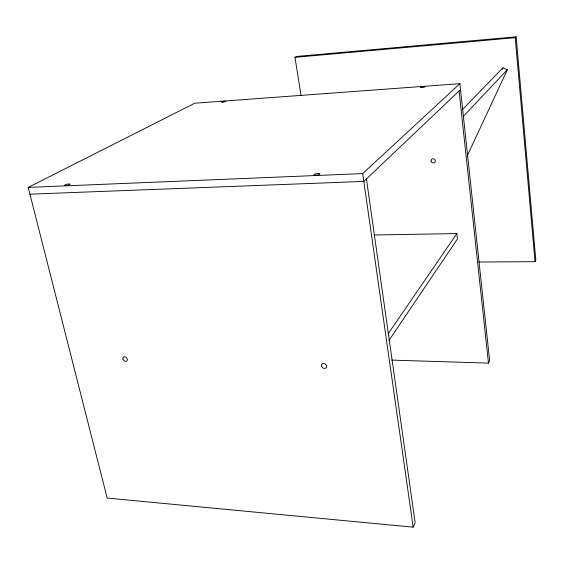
<?xml version="1.0" encoding="UTF-8"?>
<svg xmlns="http://www.w3.org/2000/svg" width="564" height="564" viewBox="0 0 564 564"><rect width="100%" height="100%" fill="white"/><g stroke="black" fill="none" stroke-linecap="round" stroke-linejoin="round"><path stroke-width="0.85" d="M391.606 360.086L488.473 363.117L489.637 360.572L459.886 83.676L194.777 103.212L28.2 187.403L107.174 498.061L413.172 527.171L415.167 522.814L366.438 178.936M478.801 262.034L535.032 261.668L535.8 260.004L516.138 36.829L296.657 56.463L294.979 57.324L301.049 95.513M502.27 69.372L503.01 67.772L507.304 69.809L467.133 156.066M389.047 340.318L457.46 238.96L456.847 233.574L374.214 234.998M388.222 333.684L456.847 233.574M463.559 116.113L507.304 69.809M462.135 109.867L503.01 67.772M460.527 89.62L363.836 181.411L29.92 194.178M294.979 57.324L515.228 37.689L516.138 36.829M28.2 187.403L362.715 173.585L459.886 83.676M362.715 173.585L413.172 527.171M459.089 90.987L488.473 363.117M515.228 37.689L535.032 261.668M431.072 160.973A2.2 2.044 41.3 0 0 434.499 162.594A2.2 2.044 41.3 0 0 433.984 158.942A2.2 2.044 41.3 0 0 431.072 160.973M321.67 366.537A2.813 2.298 38.7 0 0 326.203 367.728A2.813 2.298 38.7 0 0 324.258 363.505A2.813 2.298 38.7 0 0 321.67 366.537M122.924 359.042A2.587 1.953 47.6 0 0 126.717 361.094A2.587 1.953 47.6 0 0 125.687 357.075A2.587 1.953 47.6 0 0 122.924 359.042M222.427 102.154A2.08 0.374 -9.6 0 0 225.755 101.379A2.08 0.374 -9.6 0 0 223.013 101.414A2.08 0.374 -9.6 0 0 222.427 102.154M421.682 87.554A2.256 0.43 -7.6 0 0 424.988 86.736A2.256 0.43 -7.6 0 0 421.583 86.807A2.256 0.43 -7.6 0 0 421.682 87.554M315.276 175.235A3.01 0.783 -8.9 0 0 319.922 173.959A3.01 0.783 -8.9 0 0 315.664 173.811A3.01 0.783 -8.9 0 0 315.276 175.235M65.833 185.591A2.799 0.613 -12 0 0 70.056 184.238A2.799 0.613 -12 0 0 66.066 184.456A2.799 0.613 -12 0 0 65.833 185.591"/></g></svg>
